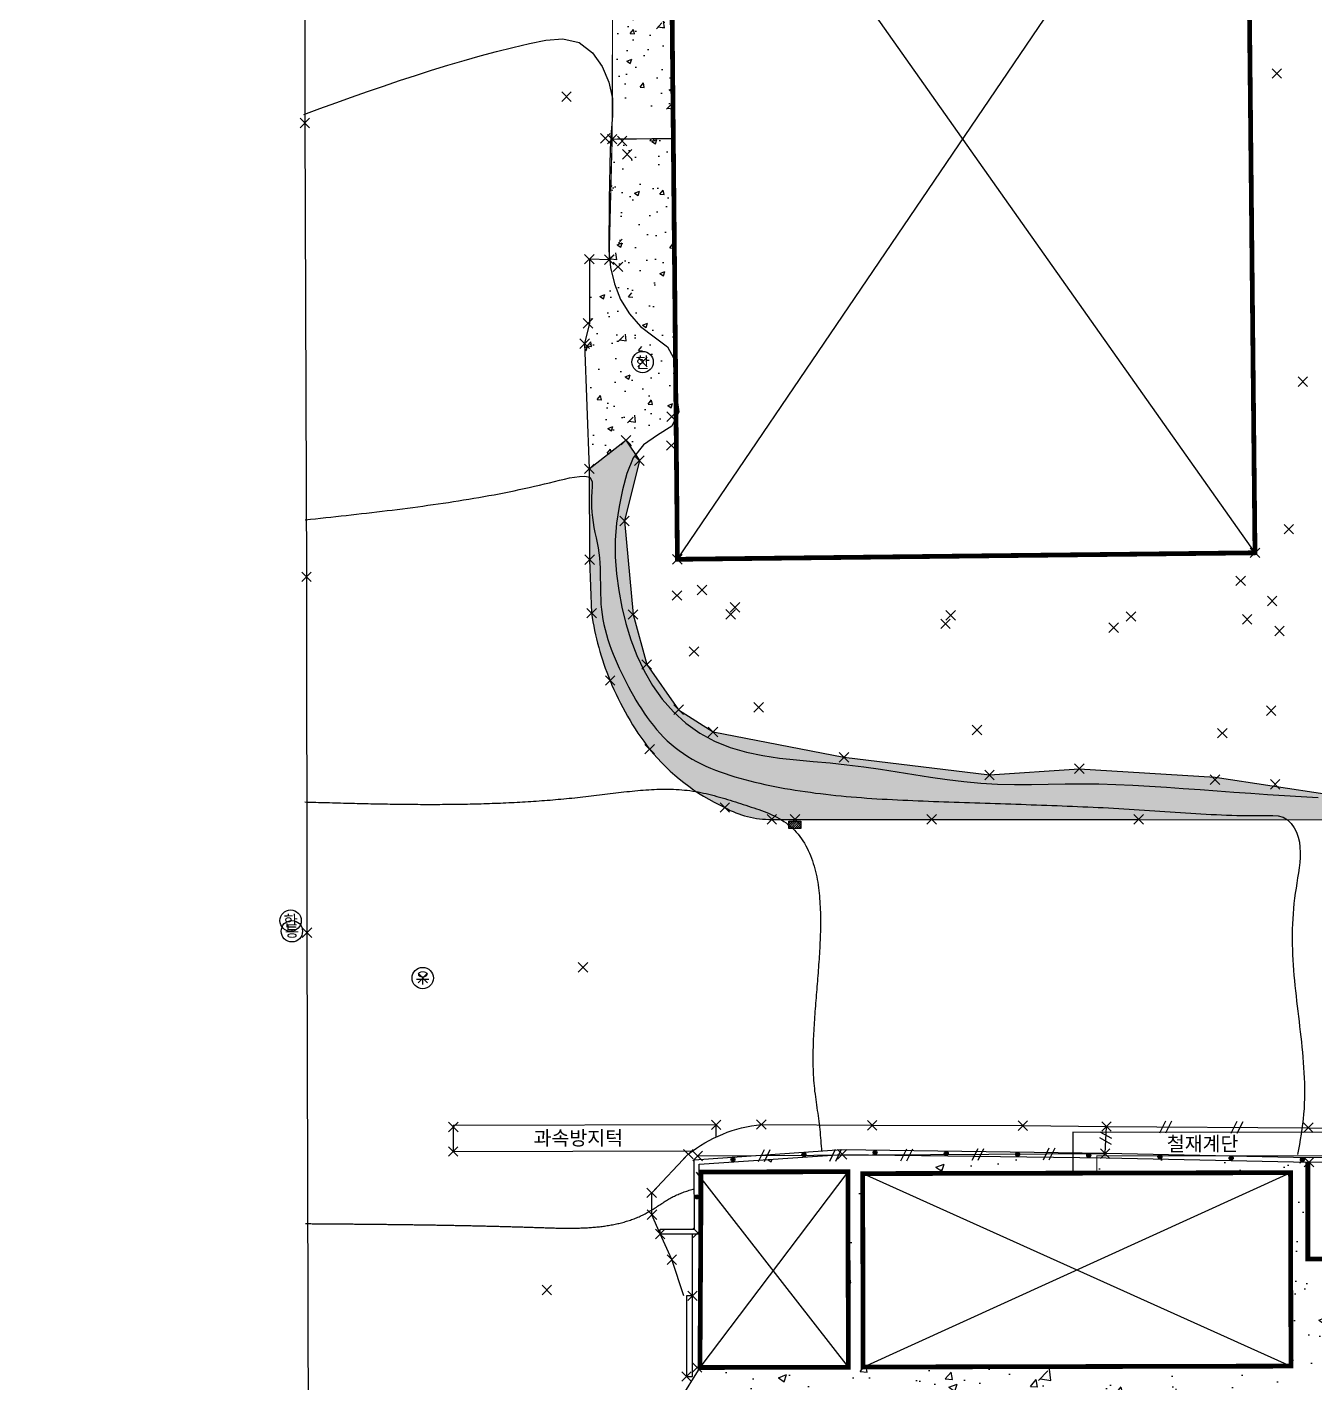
# Model space of a CAD drawing. Header units: millimetres. Extents: x 0 to 294000, y 0 to 207900.
# Drawn here: x 61726 to 115972, y 50314 to 107412 of the extents above; entities that cross this region are included whole.
import ezdxf
from ezdxf.enums import TextEntityAlignment as Align

# ---------------------------------------------------------------- set-up
doc = ezdxf.new("R2010")
doc.units = ezdxf.units.MM
doc.header["$MEASUREMENT"] = 0
doc.header["$PDMODE"] = 3
doc.header["$PDSIZE"] = 200
doc.linetypes.add('DASHED2', pattern=[0.375, 0.25, -0.125])
for name, color, linetype in [('1M(48)', 48, 'Continuous'), ("CON'C(31)", 251, 'Continuous'), ('PTLAYER', 1, 'Continuous'), ('TEXT', 7, 'Continuous'), ('경계석(33)', 6, 'Continuous'), ('도시가스맨홀(50)', 50, 'Continuous'), ('빗물받이(5)', 5, 'Continuous'), ('옹벽(4)', 4, 'Continuous'), ('우수맨홀(42)', 42, 'Continuous'), ('조경석해치(8)', 8, 'Continuous'), ('조립식건물(40)', 7, 'Continuous'), ('콘크리트수로(5)', 8, 'Continuous'), ('통신맨홀(4)', 4, 'Continuous'), ('한전맨홀(1)', 1, 'Continuous'), ('현황선', 7, 'Continuous'), ('휀스(70)', 4, 'Continuous')]:
    doc.layers.add(name, color=color, linetype=linetype)
doc.styles.add('Arial_4', font='malgun.ttf')
doc.styles.add('돋음체', font='malgun.ttf')

# ---------------------------------------------------------------- blocks, each defined once
blk = doc.blocks.new('I1')
at = {"layer": '옹벽(4)'}
blk.add_hatch(color=256, dxfattribs=at).paths.add_polyline_path([(-0.084, 0, 1), (0.085, 0, 1)])
blk.add_circle((0, 0), 0.0846, dxfattribs=at)
blk = doc.blocks.new('P')
at = {"layer": '휀스(70)', "linetype": 'Continuous'}
for points in [[(-0.25, -0.25), (0, 0.25)], [(0, -0.25), (0.25, 0.25)]]:
    blk.add_lwpolyline(points, dxfattribs=at)
blk = doc.blocks.new('e-')
at = {"layer": '한전맨홀(1)'}
blk.add_circle((0, 0), 0.75, dxfattribs=at)
at = {"layer": '한전맨홀(1)', "style": '돋음체'}
blk.add_text('한', height=0.8, rotation=0.42655, dxfattribs=at).set_placement((0, 0), align=Align.MIDDLE)
blk = doc.blocks.new('t-')
at = {"layer": '통신맨홀(4)'}
blk.add_circle((0, 0), 0.75, dxfattribs=at)
at = {"layer": '통신맨홀(4)', "style": '돋음체'}
blk.add_text('통', height=0.8, dxfattribs=at).set_placement((0.013, 0.013), align=Align.MIDDLE)
blk = doc.blocks.new('w')
at = {"layer": '우수맨홀(42)'}
blk.add_circle((0, 0), 0.75, dxfattribs=at)
at = {"layer": '우수맨홀(42)', "style": '돋음체'}
blk.add_text('우', height=0.8, dxfattribs=at).set_placement((0, 0), align=Align.MIDDLE)
blk = doc.blocks.new('W1')
at = {"layer": '빗물받이(5)'}
h = blk.add_hatch(dxfattribs=at)
h.set_pattern_fill('ANSI31', color=256, scale=0.02, style=0)
h.set_pattern_definition([(45, (-178.083926, -134.613974), (-0.04490128, 0.04490128), [])])
h.paths.add_polyline_path([(0.26, 0.149), (-0.24, 0.149), (-0.24, -0.151), (0.26, -0.151)])
blk.add_lwpolyline([(-0.24, 0.149), (0.26, 0.149), (0.26, -0.151), (-0.24, -0.151), (-0.24, 0.149)], dxfattribs=at)

msp = doc.modelspace()

# ---------------------------------------------------------------- hatches: boundary and pattern name
at = {"layer": "CON'C(31)"}
h = msp.add_hatch(dxfattribs=at)
h.set_pattern_fill('AR-CONC', color=256, scale=300)
h.set_pattern_definition([(50, (-215103000, -462996050), (2151.780548, -188.256405), [225, -2475]), (355, (-215103000, -462996050), (-416.254001, 2256.576401), [180, -1980]), (100.45144446, (-215102820.7, -462996065.7), (1735.52654, 2068.319973), [191.220576, -2103.426336]), (46.1842, (-215103000, -462995450), (3201.723992, -496.557842), [337.5, -3712.5]), (96.6356355, (-215102733.2, -462995491.4), (2803.985837, 2922.355802), [286.831026, -3155.14128]), (351.184164, (-215103000, -462995450), (2803.985835, 2922.3558), [270, -2970.000003]), (21, (-215102700, -462995600), (1790.7211564, -1207.856672), [225, -2475]), (326, (-215102700, -462995600), (729.945996, 2175.450135), [180, -1980]), (71.45144474, (-215102550.8, -462995700.7), (2520.66713, 967.593458), [191.22057, -2103.426336]), (37.5, (-215103000, -462996050), (36.479566, 998.6815615), [0, -1956, 0, -2010, 0, -1987.5]), (7.5, (-215103000, -462996050), (789.2086123, 1183.2351356), [0, -1146, 0, -1911, 0, -757.5]), (327.5, (-215103669, -462996050), (1601.4673085, -67.6646152), [0, -750, 0, -2340, 0, -3105]), (317.5, (-215103969, -462996050), (1749.558508, 300.314947), [0, -975, 0, -1554, 0, -2205])])
h.paths.add_polyline_path([(88776, 120204), (88636, 122220), (87317, 122423), (86311, 122422), (86334, 119917), (86404, 112096), (86374, 104420), (86378, 104403), (86382, 103950), (88934, 103950)])
h.paths.add_polyline_path([(86247, 97841), (86299, 97295), (86464, 96603), (86728, 95943), (87095, 95335), (87567, 94803), (88133, 94373), (88703, 93948), (89038, 93341), (88946, 102719), (86368, 102694)])
h.paths.add_polyline_path([(87567, 94803), (87095, 95335), (86728, 95943), (86464, 96603), (86299, 97295), (86247, 97841), (86241, 97615), (86023, 97622, -0.984089), (85520, 97630, -0.008019), (85520, 97638), (85411, 97641), (85411, 94939), (85211, 94082), (85406, 88806), (86953, 90013), (87357, 89400), (87690, 89822), (88279, 90220), (88878, 90603), (89061, 90967), (89038, 93341), (88703, 93948), (88133, 94373)])
h.paths.add_polyline_path([(88102, 93305, -1), (87202, 93305, -1)], flags=16)
h.paths.add_polyline_path([(87190, 92891), (88119, 92897), (88113, 93720), (87184, 93713)], flags=24)
h = msp.add_hatch(dxfattribs=at)
h.set_pattern_fill('AR-CONC', color=256, scale=500)
h.set_pattern_definition([(50, (-215103000, -462996050), (3586.300913, -313.760675), [375, -4125]), (355, (-215103000, -462996050), (-693.756668, 3760.960669), [300, -3300]), (100.45144446, (-215102701, -462996076), (2892.544234, 3447.199955), [318.70096, -3505.71056]), (46.1842, (-215103000, -462995050), (5336.206653, -827.596404), [562.5, -6187.5]), (96.6356355, (-215102555.3, -462995119), (4673.30973, 4870.593004), [478.05171, -5258.5688]), (351.184164, (-215103000, -462995050), (4673.309725, 4870.593), [450, -4950.000005]), (21, (-215102500, -462995300), (2984.53526, -2013.094453), [375, -4125]), (326, (-215102500, -462995300), (1216.57666, 3625.750225), [300, -3300]), (71.45144474, (-215102251.3, -462995467.8), (4201.111884, 1612.655764), [318.70095, -3505.71056]), (37.5, (-215103000, -462996050), (60.7992766, 1664.469269), [0, -3260, 0, -3350, 0, -3312.5]), (7.5, (-215103000, -462996050), (1315.347687, 1972.0585594), [0, -1910, 0, -3185, 0, -1262.5]), (327.5, (-215104115, -462996050), (2669.112181, -112.7743587), [0, -1250, 0, -3900, 0, -5175]), (317.5, (-215104615, -462996050), (2915.930847, 500.524912), [0, -1625, 0, -2590, 0, -3675])])
h.paths.add_polyline_path([(138478, 55526), (115676, 55526), (115676, 59610), (107178, 59788), (106785, 59793), (106785, 59149), (114937, 59167), (114946, 59171), (114964, 51021), (96941, 50981), (96923, 59127), (105785, 59146), (105785, 59806), (97662, 59914), (95564, 59902), (90031, 59523), (90032, 59062), (90116, 58955), (90117, 59194), (96302, 59208), (96320, 50974), (90069, 50961), (89214, 49582), (139606, 49694), (140191, 55526), (139267, 55526), (139267, 51920), (138478, 51920)])
h.paths.add_polyline_path([(137269, 53089), (140402, 53089), (140402, 54119), (137269, 54119)], flags=9)
at = {"layer": '조경석해치(8)'}
h = msp.add_hatch(dxfattribs=at)
h.set_pattern_fill('GRAVEL', color=256, scale=2000)
h.set_pattern_definition([(228.012787504, (-215101560, -462994050.02), (-16000, -18000), [269.072, -26638.176094]), (184.969740728, (-215101740.01, -462994250.015), (24000, 2000), [461.736, -45711.8495225]), (132.510447078, (-215102200.01, -462994290.02), (20000, -22000), [325.576, -32232.065192]), (267.273689006, (-215102980.01, -462994790.02), (2000, 40000), [420.476, -41627.116083]), (292.833654178, (-215103000.01, -462995210.02), (-10000, 24000), [412.31, -40818.746256]), (357.273689006, (-215102840.01, -462995590.02), (-40000, 2000), [420.476, -41627.116083]), (37.694240467, (-215102420.01, -462995610.015), (-26000, -20000), [556.058, -55049.697098]), (72.255328375, (-215101980.01, -462995270.015), (14000, 44000), [524.976, -51972.642994]), (121.429565615, (-215101820.01, -462994770.02), (-16000, 26000), [421.9, -41768.1462195]), (175.23635831, (-215102040, -462994410.02), (22000, -2000), [481.664, -23601.5251576]), (222.397437798, (-215102520.01, -462994370.015), (-24000, -22000), [622.896, -61666.7500096]), (138.814074834, (-215101000, -462994810.02), (-14000, 12000), [212.602, -21047.6896255]), (171.46923439, (-215101160.01, -462994670.02), (26000, -4000), [404.474, -40043.022832]), (225, (-215101560, -462994610), (-2e-13, -2000), [282.842, -2545.585125]), (203.198590514, (-215101700, -462994370.02), (10000, 4000), [152.316, -15079.230212]), (291.80140949, (-215101840, -462994430), (-2000, 6000), [215.406, -10554.923614]), (30.96375653, (-215101760, -462994630), (6000, 4000), [349.858, -11312.04579]), (161.56505118, (-215101460, -462994450), (4000, -2000), [252.982, -6071.57332]), (16.389540334, (-215103000.01, -462994430.02), (20000, 6000), [354.4, -35085.690293]), (70.346175942, (-215102660.01, -462994330.02), (-8000.000000002, -22000.000000007), [297.322, -29434.815495]), (293.198590514, (-215101460, -462994050.02), (-4000, 10000), [304.63, -14926.916212]), (343.610459666, (-215101340.01, -462994330.02), (-20000, 6000), [354.4, -35085.690293]), (339.44395478, (-215103000, -462995670.02), (-10000, 4000), [341.76, -16746.247491]), (294.77514057, (-215102680.01, -462995790.02), (-10000, 22000), [286.356, -28349.2861266]), (66.801409486, (-215101440, -462996050.02), (4000, 10000), [304.63, -14926.916212]), (17.354024636, (-215101320.01, -462995770.02), (-26000, -8000), [335.262, -33190.8472285]), (69.44395478, (-215102420, -462996050.02), (-4000, -10000), [170.88, -16917.127491]), (101.30993247, (-215101560, -462996050), (-2000, 8000), [101.98, -10096.059027]), (165.96375653, (-215101580, -462995950), (6000, -2000), [412.31, -7833.901251]), (186.009005957, (-215101980.01, -462995850.02), (20000, 2000), [382.1, -37827.846349]), (303.69006753, (-215101760, -462994810), (-2000, 4000), [288.444, -6922.658551]), (353.157226587, (-215101600.01, -462995050.015), (34000, -4000), [503.588, -49855.125248]), (60.9453959, (-215101100, -462995110.02), (-8000, -14000), [205.912, -20385.348282]), (90, (-215101000, -462994930), (-2000, 2000), [120, -1880]), (120.256437164, (-215102020, -462995790.02), (8000, -14000), [277.848, -27507.039979]), (48.012787504, (-215102160, -462995550.02), (16000, 18000), [538.144, -26369.104094]), (2e-15, (-215101800, -462995150), (2000, 2000), [520, -1480]), (325.30484647, (-215101280.01, -462995150.02), (20000, -14000), [316.228, -31306.548602]), (254.0546041, (-215101020, -462995330.02), (-2000, -8000), [291.204, -14269.0157786]), (207.645975364, (-215101100.01, -462995610.015), (-38000, -20000), [474.13, -46938.9483645]), (175.42607874, (-215101520.01, -462995830.015), (-26000, 2000), [501.598, -49658.146816])])
h.paths.add_polyline_path([(90621, 77728), (89171, 78664), (87827, 80567), (87251, 82673), (86890, 86614), (87518, 89155), (86953, 90013), (85406, 88806), (85421, 84982), (85507, 82729, 0.065565), (86283, 79897, 0.069065), (87949, 77003, 0.113814), (91117, 74545, 0.13394), (93095, 74047), (94071, 74047), (99828, 74046), (108550, 74046), (116948, 74022), (116572, 75094), (111765, 75820), (106047, 76180), (102265, 75918), (96133, 76660)])

# ---------------------------------------------------------------- linework, layer by layer
at = {"layer": '1M(48)'}
for points in [[(73387, 103735), (74056, 103978), (74056, 103978), (74726, 104219), (74726, 104219), (75396, 104459), (75396, 104459), (76067, 104696), (76067, 104696), (76739, 104929), (76739, 104929), (77413, 105158), (77413, 105158), (78089, 105381), (78089, 105381), (78767, 105597), (78767, 105597), (79447, 105807), (79447, 105807), (80130, 106008), (80130, 106008), (80815, 106201), (80815, 106201), (81502, 106385), (81502, 106385), (82192, 106559), (82192, 106559), (82884, 106724), (82884, 106724), (83581, 106869), (83581, 106869), (84289, 106925), (84289, 106925), (84975, 106758), (84975, 106758), (85538, 106328), (85538, 106328), (85951, 105751), (85951, 105751), (86232, 105098), (86232, 105098), (86378, 104403), (86378, 104403), (86384, 103692), (86384, 103692), (86334, 102982), (86334, 102982), (86293, 102272), (86293, 102272), (86269, 101561), (86269, 101561), (86256, 100849), (86256, 100849), (86250, 100138), (86250, 100138), (86244, 99426), (86244, 99426), (86233, 98714), (86233, 98714), (86231, 98003), (86231, 98003), (86299, 97295), (86299, 97295), (86464, 96603), (86464, 96603), (86728, 95943), (86728, 95943), (87095, 95335), (87095, 95335), (87567, 94803), (87567, 94803), (88133, 94373), (88133, 94373), (88703, 93948), (88703, 93948), (89041, 93335), (89041, 93335), (89081, 92627), (89081, 92627), (89086, 91916), (89086, 91916), (89184, 91212), (89184, 91212), (88878, 90603), (88878, 90603), (88279, 90220), (88279, 90220), (87690, 89822), (87690, 89822), (87251, 89267), (87251, 89267), (86987, 88607), (86987, 88607), (86811, 87918), (86811, 87918), (86665, 87222), (86665, 87222), (86555, 86519), (86555, 86519), (86501, 85809), (86501, 85809), (86503, 85098), (86503, 85098), (86554, 84388), (86554, 84388), (86649, 83683), (86649, 83683), (86783, 82984), (86783, 82984), (86953, 82293), (86953, 82293), (87162, 81613), (87162, 81613), (87415, 80948), (87415, 80948), (87716, 80303), (87716, 80303), (88070, 79686), (88070, 79686), (88481, 79105), (88481, 79105), (88950, 78570), (88950, 78570), (89478, 78094), (89478, 78094), (90058, 77683), (90058, 77683), (90683, 77343), (90683, 77343), (91343, 77077), (91343, 77077), (92026, 76878), (92026, 76878), (92722, 76733), (92722, 76733), (93426, 76628), (93426, 76628), (94134, 76550), (94134, 76550), (94842, 76485), (94842, 76485), (95551, 76422), (95551, 76422), (96259, 76348), (96259, 76348), (96965, 76258), (96965, 76258), (97669, 76155), (97669, 76155), (98372, 76044), (98372, 76044), (99075, 75931), (99075, 75931), (99778, 75822), (99778, 75822), (100482, 75721), (100482, 75721), (101189, 75635), (101189, 75635), (101897, 75569), (101897, 75569), (102608, 75529), (102608, 75529), (103319, 75513), (103319, 75513), (104031, 75514), (104031, 75514), (104742, 75524), (104742, 75524), (105454, 75537), (105454, 75537), (106166, 75544), (106166, 75544), (106877, 75539), (106877, 75539), (107589, 75521), (107589, 75521), (108300, 75490), (108300, 75490), (109010, 75451), (109010, 75451), (109720, 75404), (109720, 75404), (110430, 75353), (110430, 75353), (111140, 75299), (111140, 75299), (111849, 75245), (111849, 75245), (112559, 75193), (112559, 75193), (113269, 75144), (113269, 75144), (113979, 75097), (113979, 75097), (114689, 75053), (114689, 75053), (115400, 75012), (115400, 75012), (116110, 74974)], [(73443, 86661), (73658, 86684), (73658, 86684), (73874, 86707), (73874, 86707), (74090, 86731), (74090, 86731), (74305, 86754), (74305, 86754), (74521, 86777), (74521, 86777), (74736, 86801), (74736, 86801), (74952, 86825), (74952, 86825), (75168, 86849), (75168, 86849), (75383, 86873), (75383, 86873), (75599, 86897), (75599, 86897), (75814, 86922), (75814, 86922), (76029, 86946), (76029, 86946), (76245, 86971), (76245, 86971), (76460, 86997), (76460, 86997), (76676, 87022), (76676, 87022), (76891, 87048), (76891, 87048), (77106, 87075), (77106, 87075), (77321, 87102), (77321, 87102), (77536, 87129), (77536, 87129), (77751, 87157), (77751, 87157), (77967, 87185), (77967, 87185), (78181, 87213), (78181, 87213), (78396, 87243), (78396, 87243), (78611, 87272), (78611, 87272), (78826, 87303), (78826, 87303), (79041, 87334), (79041, 87334), (79255, 87365), (79255, 87365), (79470, 87397), (79470, 87397), (79684, 87430), (79684, 87430), (79898, 87464), (79898, 87464), (80112, 87498), (80112, 87498), (80326, 87533), (80326, 87533), (80540, 87569), (80540, 87569), (80754, 87606), (80754, 87606), (80967, 87644), (80967, 87644), (81181, 87682), (81181, 87682), (81394, 87721), (81394, 87721), (81607, 87762), (81607, 87762), (81820, 87803), (81820, 87803), (82033, 87845), (82033, 87845), (82245, 87889), (82245, 87889), (82457, 87933), (82457, 87933), (82670, 87978), (82670, 87978), (82881, 88025), (82881, 88025), (83093, 88073), (83093, 88073), (83304, 88122), (83304, 88122), (83515, 88172), (83515, 88172), (83726, 88223), (83726, 88223), (83936, 88276), (83936, 88276), (84146, 88329), (84146, 88329), (84357, 88380), (84357, 88380), (84569, 88425), (84569, 88425), (84783, 88462), (84783, 88462), (84998, 88489), (84998, 88489), (85214, 88504), (85214, 88504), (85424, 88464), (85424, 88464), (85523, 88278), (85523, 88278), (85534, 88062), (85534, 88062), (85520, 87846), (85520, 87846), (85505, 87629), (85505, 87629), (85499, 87412), (85499, 87412), (85502, 87196), (85502, 87196), (85515, 86979), (85515, 86979), (85537, 86763), (85537, 86763), (85567, 86549), (85567, 86549), (85604, 86335), (85604, 86335), (85646, 86122), (85646, 86122), (85690, 85910), (85690, 85910), (85734, 85698), (85734, 85698), (85775, 85485), (85775, 85485), (85809, 85271), (85809, 85271), (85835, 85055), (85835, 85055), (85852, 84839), (85852, 84839), (85862, 84623), (85862, 84623), (85868, 84406), (85868, 84406), (85871, 84189), (85871, 84189), (85873, 83972), (85873, 83972), (85876, 83755), (85876, 83755), (85880, 83538), (85880, 83538), (85887, 83322), (85887, 83322), (85899, 83105), (85899, 83105), (85917, 82889), (85917, 82889), (85943, 82674), (85943, 82674), (85977, 82460), (85977, 82460), (86019, 82247), (86019, 82247), (86069, 82036), (86069, 82036), (86125, 81826), (86125, 81826), (86188, 81619), (86188, 81619), (86256, 81413), (86256, 81413), (86330, 81209), (86330, 81209), (86409, 81007), (86409, 81007), (86492, 80807), (86492, 80807), (86579, 80608), (86579, 80608), (86669, 80411), (86669, 80411), (86762, 80215), (86762, 80215), (86858, 80020), (86858, 80020), (86956, 79827), (86956, 79827), (87056, 79634), (87056, 79634), (87158, 79443), (87158, 79443), (87264, 79254), (87264, 79254), (87372, 79066), (87372, 79066), (87484, 78881), (87484, 78881), (87600, 78697), (87600, 78697), (87720, 78516), (87720, 78516), (87844, 78339), (87844, 78339), (87973, 78164), (87973, 78164), (88106, 77993), (88106, 77993), (88245, 77826), (88245, 77826), (88389, 77664), (88389, 77664), (88538, 77507), (88538, 77507), (88693, 77355), (88693, 77355), (88854, 77210), (88854, 77210), (89021, 77071), (89021, 77071), (89193, 76940), (89193, 76940), (89371, 76815), (89371, 76815), (89553, 76698), (89553, 76698), (89739, 76587), (89739, 76587), (89929, 76482), (89929, 76482), (90122, 76383), (90122, 76383), (90318, 76291), (90318, 76291), (90517, 76203), (90517, 76203), (90717, 76121), (90717, 76121), (90920, 76044), (90920, 76044), (91124, 75971), (91124, 75971), (91330, 75903), (91330, 75903), (91537, 75839), (91537, 75839), (91745, 75778), (91745, 75778), (91954, 75721), (91954, 75721), (92164, 75666), (92164, 75666), (92375, 75615), (92375, 75615), (92586, 75566), (92586, 75566), (92798, 75519), (92798, 75519), (93010, 75475), (93010, 75475), (93223, 75432), (93223, 75432), (93436, 75392), (93436, 75392), (93649, 75353), (93649, 75353), (93863, 75316), (93863, 75316), (94077, 75281), (94077, 75281), (94291, 75247), (94291, 75247), (94506, 75215), (94506, 75215), (94721, 75185), (94721, 75185), (94936, 75156), (94936, 75156), (95151, 75129), (95151, 75129), (95366, 75104), (95366, 75104), (95582, 75079), (95582, 75079), (95797, 75056), (95797, 75056), (96013, 75035), (96013, 75035), (96229, 75015), (96229, 75015), (96445, 74996), (96445, 74996), (96661, 74978), (96661, 74978), (96877, 74961), (96877, 74961), (97093, 74945), (97093, 74945), (97310, 74930), (97310, 74930), (97526, 74916), (97526, 74916), (97743, 74903), (97743, 74903), (97959, 74891), (97959, 74891), (98176, 74879), (98176, 74879), (98392, 74868), (98392, 74868), (98609, 74858), (98609, 74858), (98826, 74848), (98826, 74848), (99042, 74839), (99042, 74839), (99259, 74830), (99259, 74830), (99476, 74821), (99476, 74821), (99692, 74813), (99692, 74813), (99909, 74805), (99909, 74805), (100126, 74797), (100126, 74797), (100342, 74790), (100342, 74790), (100559, 74782), (100559, 74782), (100776, 74774), (100776, 74774), (100993, 74767), (100993, 74767), (101209, 74760), (101209, 74760), (101426, 74752), (101426, 74752), (101643, 74745), (101643, 74745), (101860, 74738), (101860, 74738), (102076, 74731), (102076, 74731), (102293, 74724), (102293, 74724), (102510, 74717), (102510, 74717), (102727, 74709), (102727, 74709), (102943, 74702), (102943, 74702), (103160, 74695), (103160, 74695), (103377, 74688), (103377, 74688), (103593, 74680), (103593, 74680), (103810, 74673), (103810, 74673), (104027, 74665), (104027, 74665), (104244, 74657), (104244, 74657), (104460, 74650), (104460, 74650), (104677, 74642), (104677, 74642), (104894, 74633), (104894, 74633), (105110, 74625), (105110, 74625), (105327, 74616), (105327, 74616), (105544, 74608), (105544, 74608), (105760, 74599), (105760, 74599), (105977, 74589), (105977, 74589), (106194, 74580), (106194, 74580), (106410, 74570), (106410, 74570), (106627, 74560), (106627, 74560), (106844, 74550), (106844, 74550), (107060, 74539), (107060, 74539), (107277, 74528), (107277, 74528), (107493, 74517), (107493, 74517), (107710, 74505), (107710, 74505), (107926, 74493), (107926, 74493), (108143, 74480), (108143, 74480), (108359, 74467), (108359, 74467), (108576, 74454), (108576, 74454), (108792, 74440), (108792, 74440), (109009, 74426), (109009, 74426), (109225, 74411), (109225, 74411), (109441, 74396), (109441, 74396), (109658, 74381), (109658, 74381), (109874, 74366), (109874, 74366), (110090, 74351), (110090, 74351), (110307, 74337), (110307, 74337), (110523, 74322), (110523, 74322), (110740, 74308), (110740, 74308), (110956, 74295), (110956, 74295), (111172, 74282), (111172, 74282), (111389, 74269), (111389, 74269), (111606, 74258), (111606, 74258), (111822, 74248), (111822, 74248), (112039, 74238), (112039, 74238), (112255, 74230), (112255, 74230), (112472, 74222), (112472, 74222), (112689, 74216), (112689, 74216), (112906, 74212), (112906, 74212), (113123, 74208), (113123, 74208), (113339, 74206), (113339, 74206), (113556, 74206), (113556, 74206), (113773, 74207), (113773, 74207), (113990, 74210), (113990, 74210), (114207, 74209), (114207, 74209), (114423, 74192), (114423, 74192), (114632, 74137), (114632, 74137), (114818, 74026), (114818, 74026), (114970, 73872), (114970, 73872), (115096, 73696), (115096, 73696), (115196, 73504), (115196, 73504), (115269, 73300), (115269, 73300), (115317, 73088), (115317, 73088), (115344, 72873), (115344, 72873), (115353, 72657), (115353, 72657), (115348, 72440), (115348, 72440), (115332, 72224), (115332, 72224), (115309, 72008), (115309, 72008), (115279, 71793), (115279, 71793), (115246, 71579), (115246, 71579), (115212, 71365), (115212, 71365), (115177, 71151), (115177, 71151), (115144, 70936), (115144, 70936), (115115, 70722), (115115, 70722), (115090, 70506), (115090, 70506), (115069, 70290), (115069, 70290), (115052, 70074), (115052, 70074), (115038, 69858), (115038, 69858), (115028, 69641), (115028, 69641), (115021, 69424), (115021, 69424), (115018, 69208), (115018, 69208), (115017, 68991), (115017, 68991), (115020, 68774), (115020, 68774), (115026, 68557), (115026, 68557), (115035, 68340), (115035, 68340), (115046, 68124), (115046, 68124), (115059, 67907), (115059, 67907), (115074, 67691), (115074, 67691), (115092, 67475), (115092, 67475), (115111, 67259), (115111, 67259), (115132, 67043), (115132, 67043), (115154, 66827), (115154, 66827), (115178, 66612), (115178, 66612), (115202, 66396), (115202, 66396), (115227, 66181), (115227, 66181), (115252, 65965), (115252, 65965), (115278, 65750), (115278, 65750), (115304, 65535), (115304, 65535), (115329, 65319), (115329, 65319), (115354, 65104), (115354, 65104), (115379, 64889), (115379, 64889), (115402, 64673), (115402, 64673), (115425, 64457), (115425, 64457), (115446, 64242), (115446, 64242), (115465, 64026), (115465, 64026), (115482, 63809), (115482, 63809), (115498, 63593), (115498, 63593), (115511, 63377), (115511, 63377), (115521, 63160), (115521, 63160), (115528, 62943), (115528, 62943), (115533, 62726), (115533, 62726), (115533, 62510), (115533, 62510), (115531, 62293), (115531, 62293), (115524, 62076), (115524, 62076), (115514, 61859), (115514, 61859), (115499, 61643), (115499, 61643), (115479, 61427), (115479, 61427), (115456, 61212), (115456, 61212), (115427, 60997), (115427, 60997), (115394, 60782), (115394, 60782), (115358, 60568), (115358, 60568), (115319, 60355), (115319, 60355), (115278, 60142), (115278, 60142), (115237, 59929)], [(73424, 74779), (73541, 74776), (73541, 74776), (73657, 74773), (73657, 74773), (73773, 74769), (73773, 74769), (73889, 74766), (73889, 74766), (74005, 74763), (74005, 74763), (74121, 74760), (74121, 74760), (74237, 74756), (74237, 74756), (74353, 74753), (74353, 74753), (74469, 74750), (74469, 74750), (74585, 74747), (74585, 74747), (74701, 74743), (74701, 74743), (74817, 74740), (74817, 74740), (74933, 74737), (74933, 74737), (75049, 74734), (75049, 74734), (75165, 74731), (75165, 74731), (75282, 74728), (75282, 74728), (75398, 74725), (75398, 74725), (75514, 74722), (75514, 74722), (75630, 74720), (75630, 74720), (75746, 74717), (75746, 74717), (75862, 74714), (75862, 74714), (75978, 74712), (75978, 74712), (76094, 74709), (76094, 74709), (76210, 74707), (76210, 74707), (76326, 74704), (76326, 74704), (76442, 74702), (76442, 74702), (76558, 74700), (76558, 74700), (76675, 74698), (76675, 74698), (76791, 74696), (76791, 74696), (76907, 74694), (76907, 74694), (77023, 74692), (77023, 74692), (77139, 74690), (77139, 74690), (77255, 74689), (77255, 74689), (77371, 74687), (77371, 74687), (77487, 74686), (77487, 74686), (77603, 74684), (77603, 74684), (77719, 74683), (77719, 74683), (77836, 74682), (77836, 74682), (77952, 74681), (77952, 74681), (78068, 74680), (78068, 74680), (78184, 74680), (78184, 74680), (78300, 74679), (78300, 74679), (78416, 74679), (78416, 74679), (78532, 74678), (78532, 74678), (78648, 74678), (78648, 74678), (78764, 74678), (78764, 74678), (78881, 74678), (78881, 74678), (78997, 74679), (78997, 74679), (79113, 74679), (79113, 74679), (79229, 74680), (79229, 74680), (79345, 74681), (79345, 74681), (79461, 74682), (79461, 74682), (79577, 74683), (79577, 74683), (79693, 74684), (79693, 74684), (79809, 74686), (79809, 74686), (79925, 74687), (79925, 74687), (80042, 74689), (80042, 74689), (80158, 74691), (80158, 74691), (80274, 74693), (80274, 74693), (80390, 74696), (80390, 74696), (80506, 74698), (80506, 74698), (80622, 74701), (80622, 74701), (80738, 74704), (80738, 74704), (80854, 74707), (80854, 74707), (80970, 74710), (80970, 74710), (81086, 74714), (81086, 74714), (81202, 74718), (81202, 74718), (81318, 74722), (81318, 74722), (81434, 74726), (81434, 74726), (81550, 74730), (81550, 74730), (81666, 74735), (81666, 74735), (81782, 74740), (81782, 74740), (81898, 74745), (81898, 74745), (82014, 74751), (82014, 74751), (82130, 74756), (82130, 74756), (82246, 74762), (82246, 74762), (82362, 74768), (82362, 74768), (82478, 74774), (82478, 74774), (82594, 74781), (82594, 74781), (82710, 74788), (82710, 74788), (82826, 74795), (82826, 74795), (82942, 74802), (82942, 74802), (83058, 74810), (83058, 74810), (83174, 74817), (83174, 74817), (83289, 74825), (83289, 74825), (83405, 74834), (83405, 74834), (83521, 74842), (83521, 74842), (83637, 74851), (83637, 74851), (83753, 74860), (83753, 74860), (83868, 74870), (83868, 74870), (83984, 74880), (83984, 74880), (84100, 74890), (84100, 74890), (84215, 74900), (84215, 74900), (84331, 74910), (84331, 74910), (84447, 74921), (84447, 74921), (84562, 74933), (84562, 74933), (84678, 74944), (84678, 74944), (84793, 74956), (84793, 74956), (84909, 74968), (84909, 74968), (85024, 74980), (85024, 74980), (85140, 74993), (85140, 74993), (85255, 75006), (85255, 75006), (85370, 75019), (85370, 75019), (85486, 75032), (85486, 75032), (85601, 75046), (85601, 75046), (85716, 75060), (85716, 75060), (85831, 75075), (85831, 75075), (85947, 75089), (85947, 75089), (86062, 75103), (86062, 75103), (86177, 75118), (86177, 75118), (86292, 75132), (86292, 75132), (86407, 75146), (86407, 75146), (86523, 75161), (86523, 75161), (86638, 75174), (86638, 75174), (86753, 75188), (86753, 75188), (86869, 75201), (86869, 75201), (86984, 75214), (86984, 75214), (87100, 75226), (87100, 75226), (87215, 75238), (87215, 75238), (87331, 75250), (87331, 75250), (87446, 75260), (87446, 75260), (87562, 75270), (87562, 75270), (87678, 75279), (87678, 75279), (87793, 75288), (87793, 75288), (87909, 75295), (87909, 75295), (88025, 75302), (88025, 75302), (88141, 75307), (88141, 75307), (88257, 75312), (88257, 75312), (88373, 75315), (88373, 75315), (88489, 75317), (88489, 75317), (88606, 75318), (88606, 75318), (88722, 75317), (88722, 75317), (88838, 75315), (88838, 75315), (88954, 75312), (88954, 75312), (89070, 75306), (89070, 75306), (89186, 75300), (89186, 75300), (89301, 75291), (89301, 75291), (89417, 75281), (89417, 75281), (89533, 75269), (89533, 75269), (89648, 75255), (89648, 75255), (89763, 75239), (89763, 75239), (89878, 75221), (89878, 75221), (89992, 75201), (89992, 75201), (90106, 75179), (90106, 75179), (90220, 75156), (90220, 75156), (90333, 75131), (90333, 75131), (90446, 75104), (90446, 75104), (90559, 75076), (90559, 75076), (90671, 75047), (90671, 75047), (90783, 75016), (90783, 75016), (90895, 74985), (90895, 74985), (91006, 74952), (91006, 74952), (91118, 74919), (91118, 74919), (91229, 74885), (91229, 74885), (91340, 74851), (91340, 74851), (91450, 74816), (91450, 74816), (91561, 74781), (91561, 74781), (91672, 74745), (91672, 74745), (91782, 74710), (91782, 74710), (91893, 74674), (91893, 74674), (92003, 74638), (92003, 74638), (92114, 74602), (92114, 74602), (92224, 74567), (92224, 74567), (92334, 74530), (92334, 74530), (92444, 74493), (92444, 74493), (92554, 74456), (92554, 74456), (92664, 74417), (92664, 74417), (92772, 74376), (92772, 74376), (92881, 74334), (92881, 74334), (92988, 74290), (92988, 74290), (93094, 74243), (93094, 74243), (93199, 74194), (93199, 74194), (93303, 74141), (93303, 74141), (93404, 74085), (93404, 74085), (93504, 74025), (93504, 74025), (93601, 73961), (93601, 73961), (93695, 73894), (93695, 73894), (93787, 73823), (93787, 73823), (93876, 73748), (93876, 73748), (93962, 73670), (93962, 73670), (94045, 73588), (94045, 73588), (94124, 73504), (94124, 73504), (94200, 73416), (94200, 73416), (94272, 73325), (94272, 73325), (94341, 73232), (94341, 73232), (94406, 73136), (94406, 73136), (94468, 73037), (94468, 73037), (94527, 72937), (94527, 72937), (94581, 72834), (94581, 72834), (94633, 72730), (94633, 72730), (94681, 72625), (94681, 72625), (94726, 72518), (94726, 72518), (94768, 72410), (94768, 72410), (94807, 72300), (94807, 72300), (94843, 72190), (94843, 72190), (94877, 72079), (94877, 72079), (94908, 71967), (94908, 71967), (94936, 71854), (94936, 71854), (94962, 71741), (94962, 71741), (94986, 71627), (94986, 71627), (95008, 71513), (95008, 71513), (95028, 71399), (95028, 71399), (95046, 71284), (95046, 71284), (95062, 71169), (95062, 71169), (95076, 71054), (95076, 71054), (95089, 70939), (95089, 70939), (95100, 70823), (95100, 70823), (95110, 70707), (95110, 70707), (95118, 70592), (95118, 70592), (95125, 70476), (95125, 70476), (95131, 70360), (95131, 70360), (95136, 70244), (95136, 70244), (95140, 70128), (95140, 70128), (95142, 70012), (95142, 70012), (95144, 69895), (95144, 69895), (95145, 69779), (95145, 69779), (95145, 69663), (95145, 69663), (95144, 69547), (95144, 69547), (95142, 69431), (95142, 69431), (95140, 69315), (95140, 69315), (95136, 69199), (95136, 69199), (95133, 69083), (95133, 69083), (95128, 68967), (95128, 68967), (95123, 68851), (95123, 68851), (95118, 68735), (95118, 68735), (95112, 68619), (95112, 68619), (95106, 68503), (95106, 68503), (95099, 68387), (95099, 68387), (95092, 68271), (95092, 68271), (95084, 68155), (95084, 68155), (95076, 68040), (95076, 68040), (95068, 67924), (95068, 67924), (95060, 67808), (95060, 67808), (95051, 67692), (95051, 67692), (95042, 67576), (95042, 67576), (95034, 67461), (95034, 67461), (95024, 67345), (95024, 67345), (95015, 67229), (95015, 67229), (95006, 67113), (95006, 67113), (94997, 66998), (94997, 66998), (94987, 66882), (94987, 66882), (94978, 66766), (94978, 66766), (94968, 66650), (94968, 66650), (94959, 66535), (94959, 66535), (94950, 66419), (94950, 66419), (94941, 66303), (94941, 66303), (94932, 66187), (94932, 66187), (94923, 66072), (94923, 66072), (94914, 65956), (94914, 65956), (94906, 65840), (94906, 65840), (94898, 65724), (94898, 65724), (94890, 65608), (94890, 65608), (94882, 65492), (94882, 65492), (94875, 65377), (94875, 65377), (94868, 65261), (94868, 65261), (94861, 65145), (94861, 65145), (94855, 65029), (94855, 65029), (94850, 64913), (94850, 64913), (94844, 64797), (94844, 64797), (94840, 64681), (94840, 64681), (94836, 64565), (94836, 64565), (94832, 64449), (94832, 64449), (94830, 64333), (94830, 64333), (94828, 64216), (94828, 64216), (94826, 64100), (94826, 64100), (94826, 63984), (94826, 63984), (94826, 63868), (94826, 63868), (94827, 63752), (94827, 63752), (94829, 63636), (94829, 63636), (94833, 63520), (94833, 63520), (94837, 63404), (94837, 63404), (94842, 63288), (94842, 63288), (94849, 63172), (94849, 63172), (94856, 63056), (94856, 63056), (94865, 62940), (94865, 62940), (94876, 62825), (94876, 62825), (94887, 62709), (94887, 62709), (94900, 62594), (94900, 62594), (94915, 62479), (94915, 62479), (94930, 62363), (94930, 62363), (94945, 62248), (94945, 62248), (94962, 62133), (94962, 62133), (94978, 62019), (94978, 62019), (94995, 61904), (94995, 61904), (95012, 61789), (95012, 61789), (95029, 61674), (95029, 61674), (95046, 61559), (95046, 61559), (95062, 61444), (95062, 61444), (95077, 61329), (95077, 61329), (95092, 61214), (95092, 61214), (95105, 61098), (95105, 61098), (95118, 60983), (95118, 60983), (95129, 60867), (95129, 60867), (95139, 60752), (95139, 60752), (95149, 60636), (95149, 60636), (95158, 60520), (95158, 60520), (95167, 60405), (95167, 60405), (95175, 60289), (95175, 60289), (95183, 60173), (95183, 60173), (95191, 60057)], [(73457, 57021), (73513, 57021), (73513, 57021), (73569, 57021), (73569, 57021), (73625, 57020), (73625, 57020), (73680, 57020), (73680, 57020), (73736, 57019), (73736, 57019), (73792, 57019), (73792, 57019), (73848, 57018), (73848, 57018), (73904, 57018), (73904, 57018), (73959, 57018), (73959, 57018), (74015, 57017), (74015, 57017), (74071, 57017), (74071, 57017), (74127, 57016), (74127, 57016), (74182, 57016), (74182, 57016), (74238, 57015), (74238, 57015), (74294, 57015), (74294, 57015), (74350, 57014), (74350, 57014), (74405, 57014), (74405, 57014), (74461, 57014), (74461, 57014), (74517, 57013), (74517, 57013), (74573, 57013), (74573, 57013), (74628, 57012), (74628, 57012), (74684, 57012), (74684, 57012), (74740, 57011), (74740, 57011), (74796, 57011), (74796, 57011), (74851, 57010), (74851, 57010), (74907, 57010), (74907, 57010), (74963, 57009), (74963, 57009), (75019, 57009), (75019, 57009), (75075, 57008), (75075, 57008), (75130, 57008), (75130, 57008), (75186, 57007), (75186, 57007), (75242, 57007), (75242, 57007), (75298, 57006), (75298, 57006), (75353, 57006), (75353, 57006), (75409, 57005), (75409, 57005), (75465, 57005), (75465, 57005), (75521, 57004), (75521, 57004), (75576, 57004), (75576, 57004), (75632, 57003), (75632, 57003), (75688, 57003), (75688, 57003), (75744, 57002), (75744, 57002), (75799, 57002), (75799, 57002), (75855, 57001), (75855, 57001), (75911, 57001), (75911, 57001), (75967, 57000), (75967, 57000), (76022, 57000), (76022, 57000), (76078, 56999), (76078, 56999), (76134, 56999), (76134, 56999), (76190, 56998), (76190, 56998), (76245, 56998), (76245, 56998), (76301, 56997), (76301, 56997), (76357, 56996), (76357, 56996), (76413, 56996), (76413, 56996), (76469, 56995), (76469, 56995), (76524, 56995), (76524, 56995), (76580, 56994), (76580, 56994), (76636, 56993), (76636, 56993), (76692, 56993), (76692, 56993), (76747, 56992), (76747, 56992), (76803, 56992), (76803, 56992), (76859, 56991), (76859, 56991), (76915, 56990), (76915, 56990), (76970, 56990), (76970, 56990), (77026, 56989), (77026, 56989), (77082, 56988), (77082, 56988), (77138, 56988), (77138, 56988), (77193, 56987), (77193, 56987), (77249, 56987), (77249, 56987), (77305, 56986), (77305, 56986), (77361, 56985), (77361, 56985), (77416, 56984), (77416, 56984), (77472, 56984), (77472, 56984), (77528, 56983), (77528, 56983), (77584, 56982), (77584, 56982), (77640, 56982), (77640, 56982), (77695, 56981), (77695, 56981), (77751, 56980), (77751, 56980), (77807, 56979), (77807, 56979), (77863, 56979), (77863, 56979), (77918, 56978), (77918, 56978), (77974, 56977), (77974, 56977), (78030, 56976), (78030, 56976), (78086, 56976), (78086, 56976), (78141, 56975), (78141, 56975), (78197, 56974), (78197, 56974), (78253, 56973), (78253, 56973), (78309, 56973), (78309, 56973), (78364, 56972), (78364, 56972), (78420, 56971), (78420, 56971), (78476, 56970), (78476, 56970), (78532, 56969), (78532, 56969), (78587, 56968), (78587, 56968), (78643, 56968), (78643, 56968), (78699, 56967), (78699, 56967), (78755, 56966), (78755, 56966), (78810, 56965), (78810, 56965), (78866, 56964), (78866, 56964), (78922, 56963), (78922, 56963), (78978, 56962), (78978, 56962), (79033, 56961), (79033, 56961), (79089, 56960), (79089, 56960), (79145, 56959), (79145, 56959), (79201, 56958), (79201, 56958), (79256, 56957), (79256, 56957), (79312, 56957), (79312, 56957), (79368, 56956), (79368, 56956), (79424, 56955), (79424, 56955), (79479, 56954), (79479, 56954), (79535, 56953), (79535, 56953), (79591, 56952), (79591, 56952), (79647, 56950), (79647, 56950), (79703, 56949), (79703, 56949), (79758, 56948), (79758, 56948), (79814, 56947), (79814, 56947), (79870, 56946), (79870, 56946), (79926, 56945), (79926, 56945), (79981, 56944), (79981, 56944), (80037, 56943), (80037, 56943), (80093, 56942), (80093, 56942), (80149, 56941), (80149, 56941), (80204, 56940), (80204, 56940), (80260, 56938), (80260, 56938), (80316, 56937), (80316, 56937), (80372, 56936), (80372, 56936), (80427, 56935), (80427, 56935), (80483, 56934), (80483, 56934), (80539, 56933), (80539, 56933), (80595, 56931), (80595, 56931), (80650, 56930), (80650, 56930), (80706, 56929), (80706, 56929), (80762, 56928), (80762, 56928), (80818, 56926), (80818, 56926), (80873, 56925), (80873, 56925), (80929, 56924), (80929, 56924), (80985, 56922), (80985, 56922), (81041, 56921), (81041, 56921), (81096, 56920), (81096, 56920), (81152, 56919), (81152, 56919), (81208, 56917), (81208, 56917), (81264, 56916), (81264, 56916), (81319, 56914), (81319, 56914), (81375, 56913), (81375, 56913), (81431, 56912), (81431, 56912), (81487, 56910), (81487, 56910), (81542, 56909), (81542, 56909), (81598, 56907), (81598, 56907), (81654, 56906), (81654, 56906), (81709, 56904), (81709, 56904), (81765, 56903), (81765, 56903), (81821, 56902), (81821, 56902), (81877, 56900), (81877, 56900), (81932, 56899), (81932, 56899), (81988, 56897), (81988, 56897), (82044, 56895), (82044, 56895), (82100, 56894), (82100, 56894), (82155, 56892), (82155, 56892), (82211, 56891), (82211, 56891), (82267, 56889), (82267, 56889), (82323, 56888), (82323, 56888), (82378, 56886), (82378, 56886), (82434, 56884), (82434, 56884), (82490, 56883), (82490, 56883), (82546, 56881), (82546, 56881), (82601, 56879), (82601, 56879), (82657, 56878), (82657, 56878), (82713, 56876), (82713, 56876), (82769, 56874), (82769, 56874), (82824, 56872), (82824, 56872), (82880, 56871), (82880, 56871), (82936, 56869), (82936, 56869), (82992, 56867), (82992, 56867), (83047, 56865), (83047, 56865), (83103, 56864), (83103, 56864), (83159, 56862), (83159, 56862), (83214, 56860), (83214, 56860), (83270, 56858), (83270, 56858), (83326, 56856), (83326, 56856), (83382, 56854), (83382, 56854), (83437, 56853), (83437, 56853), (83493, 56851), (83493, 56851), (83549, 56849), (83549, 56849), (83605, 56847), (83605, 56847), (83660, 56846), (83660, 56846), (83716, 56844), (83716, 56844), (83772, 56842), (83772, 56842), (83828, 56841), (83828, 56841), (83883, 56839), (83883, 56839), (83939, 56838), (83939, 56838), (83995, 56836), (83995, 56836), (84051, 56835), (84051, 56835), (84106, 56834), (84106, 56834), (84162, 56833), (84162, 56833), (84218, 56832), (84218, 56832), (84274, 56831), (84274, 56831), (84329, 56831), (84329, 56831), (84385, 56830), (84385, 56830), (84441, 56830), (84441, 56830), (84497, 56830), (84497, 56830), (84552, 56830), (84552, 56830), (84608, 56830), (84608, 56830), (84664, 56830), (84664, 56830), (84720, 56830), (84720, 56830), (84775, 56831), (84775, 56831), (84831, 56832), (84831, 56832), (84887, 56833), (84887, 56833), (84943, 56834), (84943, 56834), (84998, 56836), (84998, 56836), (85054, 56837), (85054, 56837), (85110, 56839), (85110, 56839), (85166, 56842), (85166, 56842), (85221, 56844), (85221, 56844), (85277, 56847), (85277, 56847), (85333, 56850), (85333, 56850), (85388, 56853), (85388, 56853), (85444, 56857), (85444, 56857), (85500, 56861), (85500, 56861), (85555, 56865), (85555, 56865), (85611, 56870), (85611, 56870), (85666, 56875), (85666, 56875), (85722, 56880), (85722, 56880), (85777, 56886), (85777, 56886), (85833, 56892), (85833, 56892), (85888, 56898), (85888, 56898), (85944, 56905), (85944, 56905), (85999, 56912), (85999, 56912), (86054, 56919), (86054, 56919), (86109, 56927), (86109, 56927), (86164, 56936), (86164, 56936), (86219, 56945), (86219, 56945), (86274, 56954), (86274, 56954), (86329, 56964), (86329, 56964), (86384, 56974), (86384, 56974), (86439, 56985), (86439, 56985), (86494, 56996), (86494, 56996), (86548, 57007), (86548, 57007), (86603, 57020), (86603, 57020), (86657, 57032), (86657, 57032), (86711, 57045), (86711, 57045), (86765, 57059), (86765, 57059), (86819, 57073), (86819, 57073), (86873, 57088), (86873, 57088), (86926, 57104), (86926, 57104), (86980, 57120), (86980, 57120), (87033, 57136), (87033, 57136), (87086, 57153), (87086, 57153), (87139, 57171), (87139, 57171), (87191, 57190), (87191, 57190), (87244, 57209), (87244, 57209), (87296, 57228), (87296, 57228), (87348, 57248), (87348, 57248), (87400, 57269), (87400, 57269), (87451, 57291), (87451, 57291), (87502, 57313), (87502, 57313), (87553, 57336), (87553, 57336), (87604, 57359), (87604, 57359), (87654, 57383), (87654, 57383), (87704, 57408), (87704, 57408), (87754, 57434), (87754, 57434), (87803, 57460), (87803, 57460), (87852, 57487), (87852, 57487), (87900, 57514), (87900, 57514), (87949, 57542), (87949, 57542), (87997, 57571), (87997, 57571), (88044, 57600), (88044, 57600), (88092, 57629), (88092, 57629), (88139, 57659), (88139, 57659), (88186, 57689), (88186, 57689), (88232, 57719), (88232, 57719), (88279, 57750), (88279, 57750), (88326, 57780), (88326, 57780), (88372, 57811), (88372, 57811), (88419, 57841), (88419, 57841), (88466, 57872), (88466, 57872), (88513, 57902), (88513, 57902), (88560, 57932), (88560, 57932), (88607, 57962), (88607, 57962), (88654, 57991), (88654, 57991), (88702, 58020), (88702, 58020), (88750, 58049), (88750, 58049), (88798, 58077), (88798, 58077), (88846, 58104), (88846, 58104), (88895, 58131), (88895, 58131), (88945, 58157), (88945, 58157), (88994, 58182), (88994, 58182), (89045, 58207), (89045, 58207), (89095, 58230), (89095, 58230), (89146, 58253), (89146, 58253), (89198, 58274), (89198, 58274), (89249, 58295), (89249, 58295), (89301, 58315), (89301, 58315), (89353, 58335), (89353, 58335), (89406, 58354), (89406, 58354), (89459, 58372), (89459, 58372), (89511, 58390), (89511, 58390), (89564, 58408), (89564, 58408), (89617, 58425), (89617, 58425), (89670, 58442), (89670, 58442), (89724, 58459), (89724, 58459), (89777, 58476), (89777, 58476), (89830, 58492)]]:
    msp.add_lwpolyline(points, dxfattribs=at)
at = {"layer": "CON'C(31)", "const_width": 50}
for points in [[(87317, 122423), (86311, 122422), (86334, 119917), (86404, 112096), (86368, 102694), (88946, 102719)], [(86368, 102694), (86241, 97615)]]:
    msp.add_lwpolyline(points, dxfattribs=at)
at = {"layer": "CON'C(31)"}
for points in [[(89752, 53980), (89756, 56590)], [(90069, 50961), (89214, 49582)]]:
    msp.add_lwpolyline(points, dxfattribs=at)
at = {"layer": 'PTLAYER'}
for p in [(114371, 105459), (84449, 104480), (73428, 103373), (86082, 102729), (86368, 102694), (86795, 102613), (87004, 102055), (85411, 97641), (86241, 97615), (86617, 97313), (85353, 94939), (85211, 94082), (87652, 93305), (115464, 92480), (88879, 91004), (86953, 90013), (88864, 89792), (87518, 89155), (85406, 88806), (86890, 86614), (114877, 86268), (85421, 84982), (89119, 84999), (113449, 85273), (73494, 84262), (112847, 84090), (89103, 83474), (90154, 83708), (114173, 83240), (85507, 82729), (87251, 82673), (91363, 82682), (91544, 82974), (100632, 82641), (100413, 82284), (107496, 82121), (108224, 82590), (113118, 82468), (114484, 81978), (89821, 81116), (87827, 80567), (86283, 79897), (89171, 78664), (92544, 78763), (114130, 78621), (90621, 77728), (101740, 77810), (112074, 77676), (87949, 77003), (96133, 76660), (102265, 75918), (106047, 76180), (111767, 75717), (114296, 75523), (91117, 74545), (93095, 74047), (94071, 74047), (99828, 74046), (108550, 74046), (73515, 69277), (85139, 67817), (78392, 67364), (79679, 61088), (90752, 61179), (92654, 61196), (97325, 61162), (103671, 61147), (107194, 61114), (115695, 61060), (79673, 60059), (89579, 59944), (89969, 59869), (96056, 59936), (107137, 59970), (115726, 59609), (88036, 58320), (88046, 57397), (88394, 56587), (89981, 56634), (88887, 55504), (83620, 54224), (89752, 53980), (89948, 50960), (89504, 50581)]:
    msp.add_point(p, dxfattribs=at)
at = {"layer": '경계석(33)'}
for points in [[(61726, 159016), (66819, 157024, -0.2301), (72297, 151887), (73114, 148370), (73375, 144706), (73375, 137121), (73397, 125785), (73428, 103373), (73494, 84262), (73515, 69277), (73566, 48331), (73566, 33650)], [(86241, 97615), (85411, 97641), (85411, 94939), (85211, 94082), (85406, 88806), (85421, 84982), (85507, 82729, 0.065565), (86283, 79897, 0.069065), (87949, 77003, 0.113814), (91117, 74545, 0.13394), (93095, 74047), (94071, 74047), (99828, 74046), (108550, 74046), (116948, 74022), (126987, 74021), (128740, 73975), (135159, 74063), (143027, 74044), (151690, 74037), (154883, 74051), (162789, 74142), (171655, 74152)], [(89383, 53979), (88887, 55504), (88394, 56587), (88046, 57397), (88036, 58320), (89579, 59944, -0.144719), (92654, 61196), (97325, 61162), (103671, 61147), (107194, 61114), (115695, 61060), (120425, 61017), (129241, 60962), (139004, 60952), (139627, 60512)]]:
    msp.add_lwpolyline(points, format="xyb", dxfattribs=at)
at = {"layer": '옹벽(4)'}
for points in [[(88393, 56787), (89837, 56790), (89831, 59709), (96050, 60136), (107181, 59988), (115726, 59809), (131010, 60086), (139238, 60187), (140841, 60443), (162069, 60526), (186573, 60727), (193340, 57259)], [(88394, 56587), (90038, 56591), (90031, 59523), (96056, 59936), (107178, 59788), (115726, 59609), (131013, 59886), (139255, 59988), (140857, 60243), (162071, 60326), (186526, 60526), (193249, 57081)], [(88394, 56587), (88393, 56787)]]:
    msp.add_lwpolyline(points, dxfattribs=at)
at = {"layer": '옹벽(4)', "const_width": 200}
msp.add_lwpolyline([(115676, 59610), (115676, 55526), (140614, 55526), (140857, 60243)], dxfattribs=at)
at = {"layer": '조경석해치(8)'}
msp.add_lwpolyline([(85406, 88806), (86953, 90013), (87518, 89155), (86890, 86614), (87251, 82673), (87827, 80567), (89171, 78664), (90621, 77728), (96133, 76660), (102265, 75918), (106047, 76180), (111765, 75820), (116572, 75094), (116948, 74022)], dxfattribs=at)
at = {"layer": '조립식건물(40)', "const_width": 200}
msp.add_lwpolyline([(89119, 84999), (113449, 85273), (113090, 120314), (88776, 120204), (89119, 84999)], dxfattribs=at)
at = {"layer": '조립식건물(40)'}
for points in [[(88776, 120204), (113449, 85273)], [(89119, 84999), (113090, 120314)], [(96320, 50974), (89930, 59194)], [(96302, 59208), (90069, 50961)], [(96923, 59127), (114964, 51021)], [(96941, 50981), (114959, 59177)]]:
    msp.add_lwpolyline(points, dxfattribs=at)
at = {"layer": '조립식건물(40)', "const_width": 200}
for points in [[(90069, 50961), (96320, 50974), (96302, 59208), (90117, 59194)], [(96923, 59127), (114946, 59167), (114964, 51021), (96941, 50981)]]:
    msp.add_lwpolyline(points, close=True, dxfattribs=at)
at = {"layer": '콘크리트수로(5)'}
msp.add_lwpolyline([(89504, 50581), (89759, 50581), (89752, 53980), (89497, 53979)], close=True, dxfattribs=at)
at = {"layer": '현황선', "color": 2}
msp.add_lwpolyline([(90753, 60673), (90752, 61179), (79671, 61154), (79673, 60059), (89759, 60082)], dxfattribs=at)
at = {"layer": '현황선', "linetype": 'DASHED2', "ltscale": 3, "const_width": 50}
for points in [[(116427, 60874), (105785, 60874), (105785, 59146)], [(116427, 59874), (106785, 59874), (106785, 59149)]]:
    msp.add_lwpolyline(points, dxfattribs=at)
at = {"layer": '휀스(70)'}
msp.add_lwpolyline([(89969, 59869), (107137, 59970), (107194, 61114), (115695, 61060)], dxfattribs=at)

# ---------------------------------------------------------------- block references
at = {"layer": '도시가스맨홀(50)', "xscale": 600, "yscale": 600, "zscale": 600}
for name, p in [('e-', (87652, 93305)), ('e-', (72826, 69783)), ('t-', (72878, 69336)), ('w', (78392, 67364))]:
    msp.add_blockref(name, p, dxfattribs=at)
at = {"layer": '옹벽(4)'}
for p, xscale, yscale, zscale, rotation in [((94450, 59926), 1000, 1000, 1000, 3.922655500409339), ((97447, 60017), 1000.000000000001, 1000.000000000001, 1000.000000000001, 359.2366411719867), ((100446, 59977), 1000.000000000001, 1000.000000000001, 1000.000000000001, 359.2366411719867), ((103446, 59937), 1000.000000000001, 1000.000000000001, 1000.000000000001, 359.2366411719867), ((106446, 59897), 1000.000000000001, 1000.000000000001, 1000.000000000001, 359.2366411719867), ((91457, 59721), 1000, 1000, 1000, 3.922655500409339), ((109445, 59840), 1000.000000000001, 1000.000000000001, 1000.000000000001, 358.8028845788314), ((112445, 59778), 1000.000000000001, 1000.000000000001, 1000.000000000001, 358.8028845788314), ((115444, 59715), 1000.000000000001, 1000.000000000001, 1000.000000000001, 358.8028845788314), ((89934, 58146), 999.9999999999994, 999.9999999999994, 999.9999999999994, 90.12792006043348)]:
    msp.add_blockref('I1', p, dxfattribs=dict(at, xscale=xscale, yscale=yscale, zscale=zscale, rotation=rotation))
at = {"layer": '콘크리트수로(5)', "xscale": 1000, "yscale": 1000, "zscale": 1000}
msp.add_blockref('W1', (94056, 73818), dxfattribs=at)
at = {"layer": '휀스(70)'}
for p, xscale, yscale, zscale, rotation in [((109695, 61098), 1000.000000000001, 1000.000000000001, 1000.000000000001, 359.635912343062), ((112695, 61079), 1000.000000000001, 1000.000000000001, 1000.000000000001, 359.635912343062), ((107169, 60616), 999.9999999999991, 999.9999999999991, 999.9999999999991, 87.16354374236748), ((92784, 59886), 999.9999999999998, 999.9999999999998, 999.9999999999998, 0.3360587209167517), ((95784, 59903), 999.9999999999998, 999.9999999999998, 999.9999999999998, 0.3360587209167517), ((98784, 59921), 999.9999999999998, 999.9999999999998, 999.9999999999998, 0.3360587209167517), ((101784, 59939), 999.9999999999998, 999.9999999999998, 999.9999999999998, 0.3360587209167517), ((104784, 59956), 999.9999999999998, 999.9999999999998, 999.9999999999998, 0.3360587209167517)]:
    msp.add_blockref('P', p, dxfattribs=dict(at, xscale=xscale, yscale=yscale, zscale=zscale, rotation=rotation))

# ---------------------------------------------------------------- texts
at = {"layer": 'TEXT', "linetype": 'Continuous', "style": 'Arial_4'}
for s, p in [('과속방지턱', (84944, 60325)), ('철재계단', (111241, 60084))]:
    msp.add_text(s, height=600, dxfattribs=at).set_placement(p, align=Align.CENTER)

doc.saveas('drawing.dxf')
